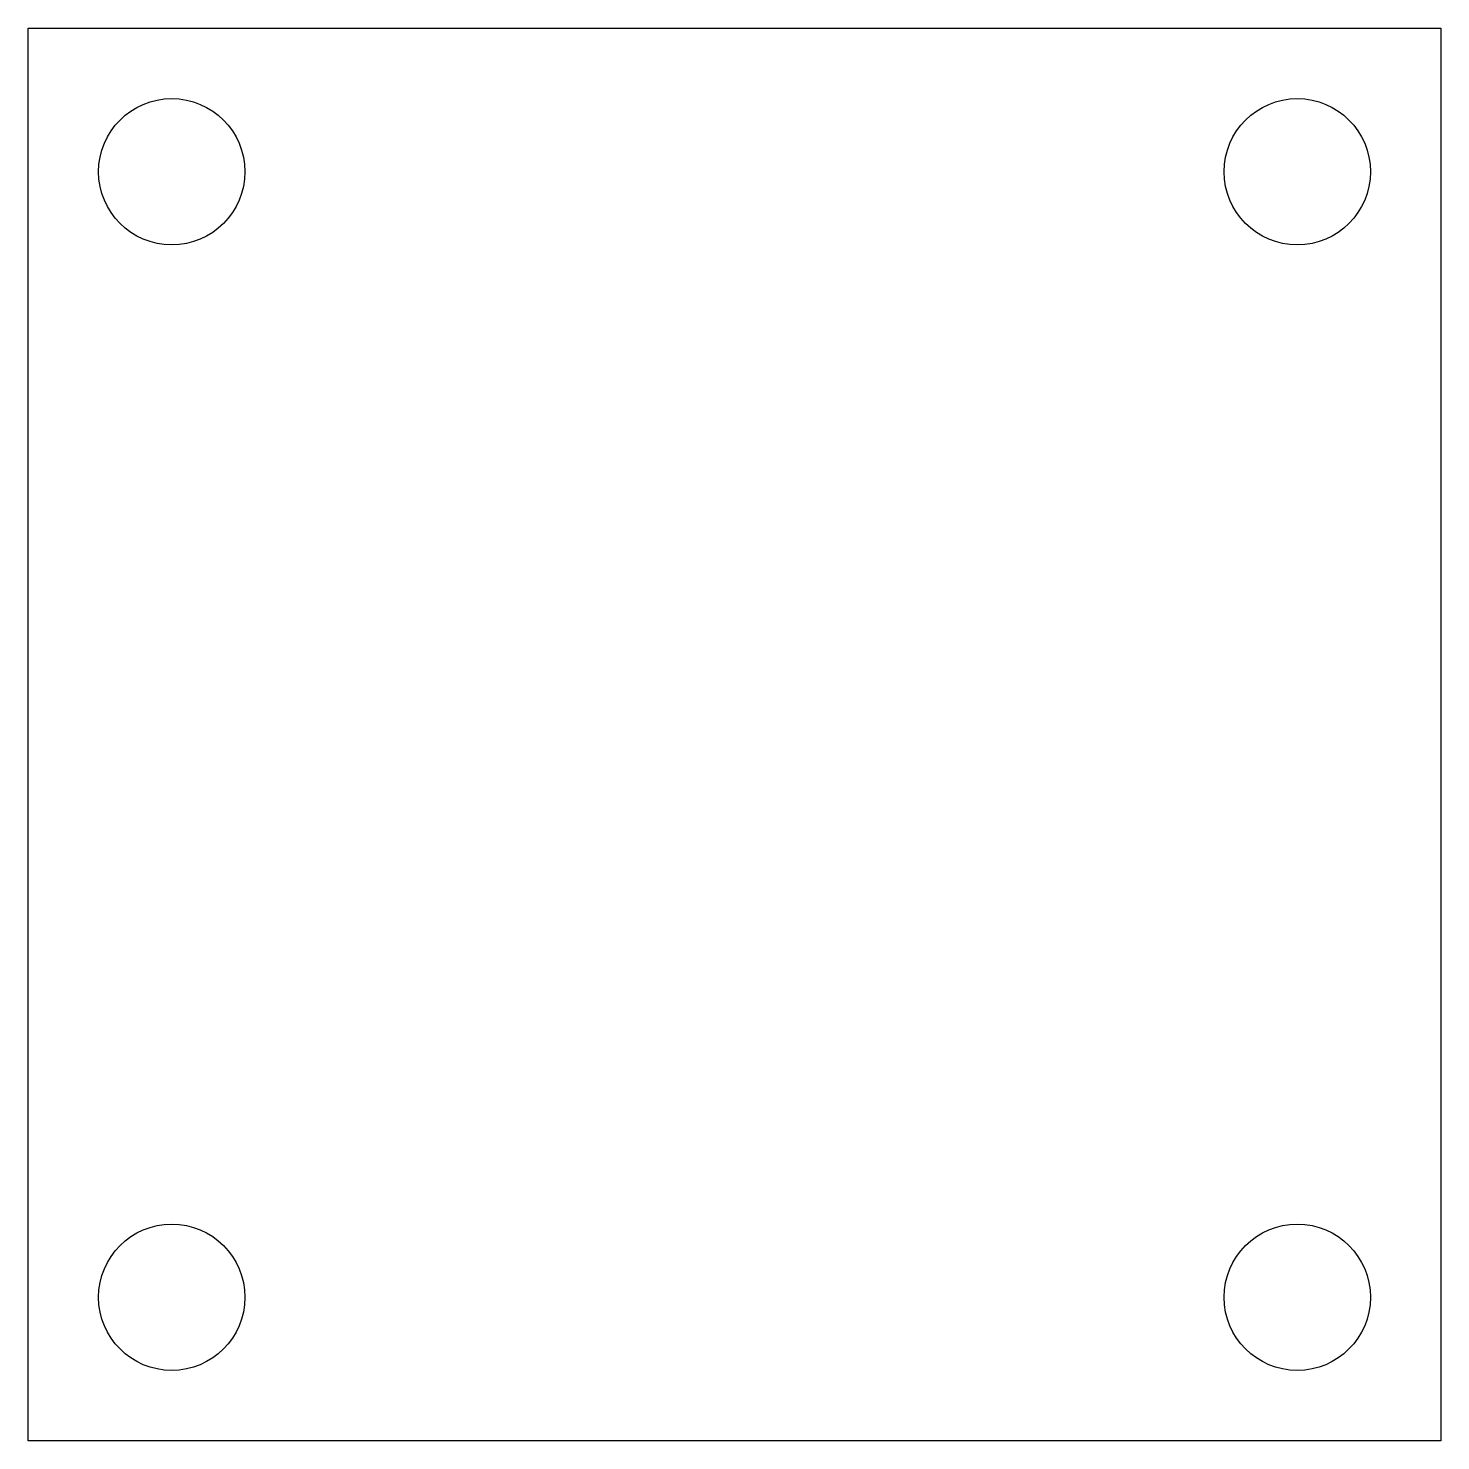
# Model space of a CAD drawing. Header units: millimetres. Extents: x 1328 to 1579, y 1947 to 2198.
import ezdxf

# ---------------------------------------------------------------- set-up
doc = ezdxf.new("R2010")
doc.units = ezdxf.units.MM

msp = doc.modelspace()

# ---------------------------------------------------------------- linework, layer by layer
msp.add_lwpolyline([(1328.35, 2197.96), (1579.35, 2197.96), (1579.35, 1946.96), (1328.35, 1946.96)], close=True)
for centre in [(1353.85, 2172.46), (1553.85, 2172.46), (1353.85, 1972.46), (1553.85, 1972.46)]:
    msp.add_circle(centre, 13)

doc.saveas('drawing.dxf')
